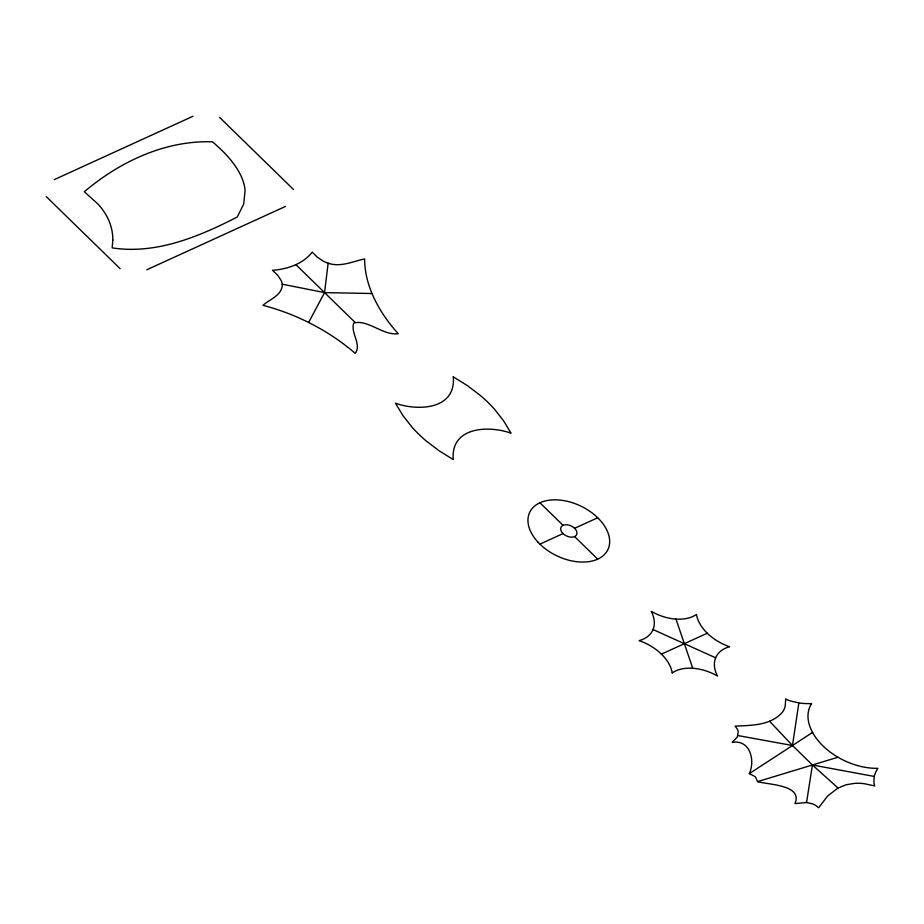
<?xml version="1.0" encoding="UTF-8"?>
<svg xmlns="http://www.w3.org/2000/svg" width="924" height="924" viewBox="0 0 924 924"><rect width="100%" height="100%" fill="white"/><g stroke="black" fill="none" stroke-linecap="round" stroke-linejoin="round"><path stroke-width="1.39" d="M328.136 263.225C340.482 267.486 352.702 261.469 364.645 258.916A150.924 96.2 25.5 0 0 398.232 333.714C382.64 335.712 368.838 319.496 353.776 322.938C350.15 332.813 361.989 344.34 355.232 353.349A150.924 96.2 25.5 0 0 262.97 305.347C269.831 298.995 282.559 295.391 282.236 284.199A19.369 12.347 25.5 0 0 281.092 280.318L277.558 275.109L272.499 270.282A86.394 55.07 25.5 0 0 312.231 252.125L317.151 257.034L323.134 261.111A19.369 12.347 25.5 0 0 328.136 263.236L324.555 292.608L308.628 322.476M811.503 703.58A64.957 41.407 25.5 0 1 798.856 702.968L792.469 745.506L812.427 764.991L838.045 788.033L846.153 784.753L854.966 783.321A43.659 27.824 25.5 0 1 864.494 783.725L874.739 785.966A26.646 16.99 25.5 0 1 873.896 782.489L874.208 776.449A64.957 41.407 25.5 0 1 877.869 768.329A54.193 34.546 25.5 0 1 822.949 745.876A54.193 34.546 25.5 0 1 811.526 703.638M785.746 699.133L785.169 706.317A43.659 27.824 25.5 0 1 782.281 712.392C770.697 725.571 751.2 725.409 735.042 726.114L736.936 728.505A12.67 8.073 25.5 0 1 738.207 731.462L737.398 736.855L732.201 742.376C750.207 739.304 755.382 760.44 749.329 773.631L755.37 776.749L757.53 781.635C768.029 784.788 803.141 784.591 794.963 803.614L806.56 802.494L812.427 764.991L874.208 776.449M749.329 773.631L812.543 732.42M838.045 788.033L827.627 795.98L818.699 807.738L816.054 805.705A12.67 8.073 25.5 0 0 812.381 803.834L806.56 802.494M54.297 179.614L192.989 116.262M146.72 269.796L285.424 206.445M539.916 544.144L563.039 533.587M574.589 528.309L597.712 517.752M661.434 654.146L707.276 633.217M757.53 781.635L837.987 757.23M372.026 293.52L324.555 292.608L282.236 284.199M798.844 702.91L790.286 700.923A26.646 16.99 25.5 0 1 785.746 699.133M737.964 735.573L792.469 745.506L769.565 721.217M653.06 629.556L715.65 657.807M219.577 117.36L293.52 189.512M295.888 264.645L354.804 322.13M539.928 502.76L563.039 525.306M574.589 536.59L597.701 559.136M46.2 196.546L120.143 268.699M675.975 619.092L692.734 668.271M112.832 240.067L112.185 247.886C156.041 254.643 199.053 236.66 237.26 217.001L243.728 203.985L245.068 190.471A69.981 44.606 25.5 0 0 241.268 176.449C234.869 162.624 223.885 151.594 212.451 141.799C165.073 140.24 119.877 161.665 84.315 191.73L98.36 204.412A62.959 40.125 25.5 0 1 105.798 214.518C110.36 222.21 112.913 231.104 112.832 240.067M453.291 376.83C456.133 409.748 417.948 411.261 395.495 403.234L402.806 415.407L411.746 426.842A108.616 69.231 25.5 0 0 426.183 440.933L438.912 450.635L453.268 459.598C450.415 426.68 488.6 425.167 511.053 433.194L503.742 421.021L494.814 409.586A108.616 69.231 25.5 0 0 480.364 395.495L467.636 385.793L453.291 376.83M562.624 533.16A8.662 5.521 25.5 0 0 576.53 534.88A8.662 5.521 25.5 0 0 567.301 524.809A8.662 5.521 25.5 0 0 562.624 533.16M537.837 542.007A43.312 27.604 25.5 0 0 607.38 550.612A43.312 27.604 25.5 0 0 561.226 500.231A43.312 27.604 25.5 0 0 537.837 542.007M672.222 672.926A39.986 25.491 25.5 0 0 639.131 640.632A39.986 25.491 25.5 0 0 651.247 611.388A39.986 25.491 25.5 0 0 696.477 614.437A39.986 25.491 25.5 0 0 729.579 646.731A39.986 25.491 25.5 0 0 717.451 675.975A39.986 25.491 25.5 0 0 672.222 672.926"/></g></svg>
